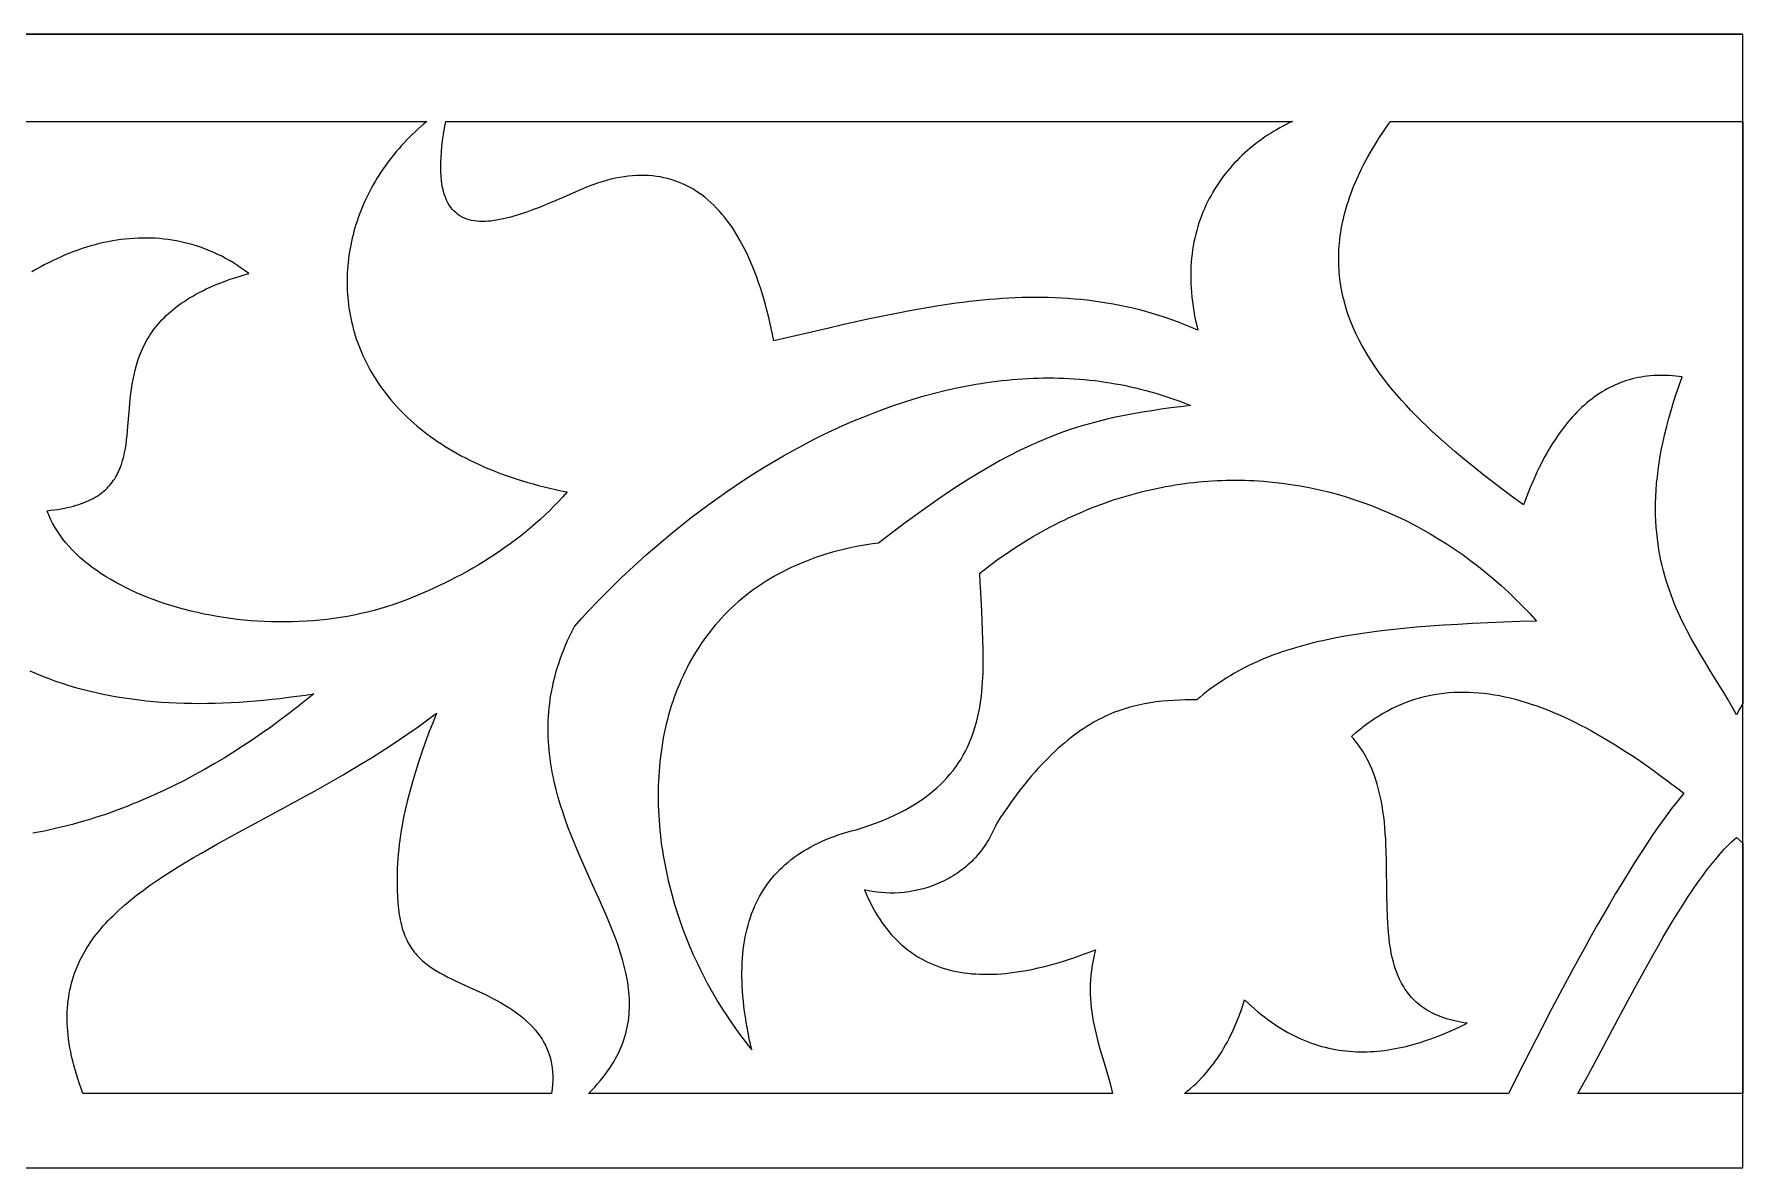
# Model space of a CAD drawing. Extents: x -54 to 62, y 50 to 90.
# Drawn here: x 1.7 to 62, y 49.8 to 89.8 of the extents above; entities that cross this region are included whole.
import ezdxf

# ---------------------------------------------------------------- set-up
doc = ezdxf.new("R2010")
doc.units = 0
doc.header["$MEASUREMENT"] = 0
doc.layers.get('0').update_dxf_attribs({"linetype": 'CONTINUOUS'})
doc.layers.add('LAYER_1', color=18, linetype='CONTINUOUS')

msp = doc.modelspace()

# ---------------------------------------------------------------- linework, layer by layer
msp.add_line((61.976, 49.81), (61.976, 89.81))
at = {"layer": 'LAYER_1'}
for points in [[(61.976, 89.81), (-32.692, 89.81), (-54.476, 89.81)], [(61.976, 89.796), (-54.476, 89.796)], [(-1.12, 86.731), (15.556, 86.731), (15.449, 86.642), (15.344, 86.551), (15.241, 86.459), (15.14, 86.366), (15.041, 86.271), (14.944, 86.175), (14.849, 86.078), (14.756, 85.98), (14.665, 85.881), (14.576, 85.78), (14.489, 85.678), (14.404, 85.576), (14.321, 85.472), (14.24, 85.367), (14.161, 85.261), (14.084, 85.154), (14.009, 85.046), (13.936, 84.938), (13.865, 84.828), (13.796, 84.718), (13.73, 84.606), (13.665, 84.494), (13.603, 84.382), (13.542, 84.268), (13.484, 84.154), (13.428, 84.039), (13.374, 83.923), (13.322, 83.807), (13.272, 83.69), (13.225, 83.572), (13.179, 83.454), (13.136, 83.335), (13.095, 83.216), (13.057, 83.097), (13.02, 82.976), (12.986, 82.856), (12.954, 82.735), (12.924, 82.614), (12.896, 82.492), (12.871, 82.37), (12.848, 82.248), (12.827, 82.126), (12.808, 82.003), (12.792, 81.88), (12.778, 81.757), (12.766, 81.634), (12.757, 81.511), (12.75, 81.387), (12.745, 81.264), (12.743, 81.14), (12.743, 81.017), (12.745, 80.893), (12.75, 80.77), (12.757, 80.647), (12.766, 80.523), (12.778, 80.4), (12.792, 80.277), (12.809, 80.154), (12.828, 80.032), (12.85, 79.909), (12.874, 79.787), (12.9, 79.666), (12.929, 79.544), (12.961, 79.423), (12.994, 79.302), (13.031, 79.182), (13.069, 79.062), (13.111, 78.943), (13.155, 78.824), (13.201, 78.705), (13.25, 78.587), (13.301, 78.47), (13.355, 78.353), (13.412, 78.237), (13.471, 78.122), (13.532, 78.007), (13.597, 77.893), (13.664, 77.78), (13.733, 77.667), (13.805, 77.555), (13.88, 77.444), (13.957, 77.334), (14.037, 77.225), (14.119, 77.117), (14.205, 77.009), (14.292, 76.903), (14.383, 76.797), (14.476, 76.693), (14.572, 76.589), (14.671, 76.487), (14.772, 76.386), (14.876, 76.285), (14.983, 76.186), (15.092, 76.089), (15.205, 75.992), (15.32, 75.897), (15.437, 75.802), (15.558, 75.71), (15.681, 75.618), (15.807, 75.528), (15.936, 75.439), (16.068, 75.352), (16.202, 75.266), (16.34, 75.181), (16.48, 75.098), (16.623, 75.016), (16.768, 74.936), (16.917, 74.858), (17.069, 74.781), (17.223, 74.706), (17.38, 74.632), (17.541, 74.56), (17.704, 74.49), (17.87, 74.421), (18.039, 74.354), (18.211, 74.289), (18.385, 74.226), (18.563, 74.165), (18.744, 74.105), (18.928, 74.048), (19.114, 73.992), (19.304, 73.938), (19.496, 73.886), (19.692, 73.837), (19.891, 73.789), (20.092, 73.743), (20.297, 73.7), (20.505, 73.658), (20.353, 73.488), (20.199, 73.32), (20.041, 73.156), (19.88, 72.996), (19.716, 72.838), (19.549, 72.684), (19.379, 72.533), (19.207, 72.385), (19.032, 72.24), (18.855, 72.099), (18.676, 71.96), (18.494, 71.825), (18.311, 71.693), (18.126, 71.564), (17.939, 71.438), (17.75, 71.316), (17.56, 71.196), (17.369, 71.08), (17.176, 70.966), (16.982, 70.856), (16.788, 70.749), (16.592, 70.645), (16.396, 70.544), (16.199, 70.446), (16.002, 70.351), (15.805, 70.259), (15.607, 70.17), (15.409, 70.084), (15.211, 70.001), (15.014, 69.921), (14.816, 69.844), (14.62, 69.77), (14.393, 69.689), (14.165, 69.614), (13.934, 69.544), (13.702, 69.479), (13.467, 69.418), (13.231, 69.363), (12.993, 69.313), (12.754, 69.267), (12.513, 69.227), (12.272, 69.191), (12.029, 69.16), (11.786, 69.133), (11.542, 69.111), (11.298, 69.094), (11.054, 69.081), (10.809, 69.073), (10.565, 69.069), (10.32, 69.069), (10.077, 69.074), (9.833, 69.083), (9.591, 69.097), (9.349, 69.114), (9.109, 69.136), (8.869, 69.162), (8.631, 69.191), (8.395, 69.225), (8.16, 69.263), (7.927, 69.305), (7.696, 69.35), (7.468, 69.399), (7.242, 69.453), (7.018, 69.509), (6.797, 69.57), (6.578, 69.634), (6.363, 69.701), (6.151, 69.773), (5.942, 69.847), (5.737, 69.925), (5.536, 70.007), (5.338, 70.091), (5.144, 70.179), (4.954, 70.27), (4.769, 70.365), (4.588, 70.462), (4.412, 70.563), (4.241, 70.667), (4.074, 70.773), (3.913, 70.883), (3.757, 70.995), (3.606, 71.111), (3.461, 71.229), (3.322, 71.35), (3.189, 71.473), (3.061, 71.599), (2.941, 71.728), (2.826, 71.86), (2.718, 71.994), (2.617, 72.13), (2.523, 72.269), (2.436, 72.41), (2.356, 72.553), (2.283, 72.699), (2.218, 72.847), (2.189, 72.922), (2.161, 72.997), (2.291, 73.011), (2.417, 73.026), (2.539, 73.044), (2.657, 73.063), (2.771, 73.084), (2.882, 73.107), (2.988, 73.132), (3.091, 73.158), (3.189, 73.186), (3.285, 73.216), (3.377, 73.247), (3.465, 73.28), (3.55, 73.315), (3.632, 73.351), (3.71, 73.389), (3.785, 73.429), (3.857, 73.469), (3.927, 73.512), (3.993, 73.556), (4.056, 73.601), (4.116, 73.647), (4.174, 73.695), (4.229, 73.745), (4.282, 73.795), (4.332, 73.847), (4.379, 73.901), (4.424, 73.955), (4.467, 74.011), (4.507, 74.068), (4.546, 74.126), (4.582, 74.185), (4.616, 74.246), (4.649, 74.307), (4.679, 74.37), (4.707, 74.433), (4.734, 74.498), (4.783, 74.63), (4.826, 74.766), (4.863, 74.905), (4.895, 75.048), (4.922, 75.194), (4.946, 75.343), (4.966, 75.495), (4.984, 75.649), (5.014, 75.965), (5.066, 76.617), (5.097, 76.95), (5.116, 77.118), (5.138, 77.286), (5.163, 77.455), (5.193, 77.623), (5.227, 77.792), (5.267, 77.96), (5.313, 78.128), (5.364, 78.295), (5.423, 78.461), (5.49, 78.625), (5.526, 78.707), (5.564, 78.789), (5.605, 78.87), (5.647, 78.951), (5.692, 79.031), (5.74, 79.111), (5.79, 79.19), (5.842, 79.269), (5.897, 79.347), (5.955, 79.425), (6.015, 79.502), (6.078, 79.579), (6.144, 79.654), (6.214, 79.73), (6.286, 79.804), (6.361, 79.878), (6.439, 79.951), (6.521, 80.023), (6.606, 80.094), (6.694, 80.165), (6.786, 80.235), (6.881, 80.303), (6.98, 80.371), (7.082, 80.438), (7.188, 80.504), (7.298, 80.569), (7.412, 80.633), (7.53, 80.696), (7.652, 80.758), (7.778, 80.819), (7.908, 80.879), (8.043, 80.938), (8.181, 80.995), (8.324, 81.051), (8.472, 81.106), (8.624, 81.16), (8.781, 81.213), (8.942, 81.264), (9.108, 81.314), (9.279, 81.363), (9.145, 81.462), (9.01, 81.558), (8.874, 81.649), (8.737, 81.736), (8.599, 81.818), (8.46, 81.897), (8.32, 81.971), (8.179, 82.041), (8.037, 82.106), (7.894, 82.168), (7.751, 82.226), (7.607, 82.279), (7.462, 82.328), (7.316, 82.374), (7.17, 82.415), (7.023, 82.453), (6.875, 82.486), (6.727, 82.516), (6.578, 82.542), (6.429, 82.564), (6.28, 82.582), (6.13, 82.596), (5.979, 82.607), (5.829, 82.614), (5.678, 82.617), (5.527, 82.617), (5.375, 82.613), (5.223, 82.605), (5.072, 82.594), (4.92, 82.579), (4.768, 82.561), (4.616, 82.539), (4.464, 82.514), (4.312, 82.485), (4.16, 82.454), (4.008, 82.418), (3.856, 82.38), (3.705, 82.338), (3.553, 82.292), (3.402, 82.244), (3.251, 82.192), (3.101, 82.137), (2.951, 82.079), (2.801, 82.018), (2.652, 81.954), (2.503, 81.887), (2.355, 81.817), (2.207, 81.743), (2.06, 81.667), (1.913, 81.588), (1.767, 81.506), (1.622, 81.421)], [(1.551, 67.348), (1.774, 67.251), (2, 67.158), (2.228, 67.07), (2.459, 66.987), (2.692, 66.908), (2.927, 66.833), (3.164, 66.763), (3.404, 66.697), (3.646, 66.635), (3.891, 66.578), (4.137, 66.524), (4.386, 66.475), (4.637, 66.43), (4.891, 66.39), (5.146, 66.353), (5.404, 66.32), (5.663, 66.291), (5.925, 66.267), (6.189, 66.246), (6.455, 66.229), (6.723, 66.215), (6.993, 66.206), (7.265, 66.2), (7.539, 66.198), (7.815, 66.2), (8.092, 66.205), (8.372, 66.214), (8.654, 66.227), (8.937, 66.243), (9.223, 66.262), (9.51, 66.285), (9.799, 66.312), (10.09, 66.341), (10.382, 66.374), (10.677, 66.411), (10.973, 66.45), (11.271, 66.493), (11.57, 66.539), (11.277, 66.299), (10.978, 66.061), (10.674, 65.825), (10.364, 65.592), (10.049, 65.363), (9.73, 65.136), (9.405, 64.914), (9.075, 64.695), (8.741, 64.48), (8.402, 64.27), (8.059, 64.065), (7.712, 63.865), (7.36, 63.671), (7.004, 63.482), (6.644, 63.3), (6.281, 63.124), (5.914, 62.954), (5.543, 62.791), (5.356, 62.713), (5.168, 62.636), (4.98, 62.561), (4.791, 62.489), (4.601, 62.418), (4.41, 62.349), (4.218, 62.282), (4.026, 62.217), (3.833, 62.155), (3.639, 62.094), (3.444, 62.036), (3.249, 61.98), (3.053, 61.926), (2.857, 61.875), (2.659, 61.825), (2.461, 61.779), (2.263, 61.734), (2.064, 61.692), (1.864, 61.653), (1.664, 61.616)], [(-54.476, 49.81), (-32.692, 49.81), (61.976, 49.81)], [(-54.476, 49.81), (61.976, 49.81)]]:
    msp.add_lwpolyline(points, dxfattribs=at)
for points in [[(46.088, 86.731), (45.975, 86.677), (45.863, 86.621), (45.751, 86.563), (45.641, 86.503), (45.531, 86.44), (45.423, 86.376), (45.316, 86.31), (45.21, 86.241), (45.105, 86.171), (45.002, 86.098), (44.899, 86.024), (44.799, 85.948), (44.699, 85.869), (44.602, 85.789), (44.505, 85.706), (44.411, 85.622), (44.318, 85.536), (44.226, 85.447), (44.137, 85.357), (44.049, 85.265), (43.963, 85.17), (43.879, 85.074), (43.797, 84.976), (43.717, 84.876), (43.639, 84.774), (43.563, 84.67), (43.489, 84.564), (43.418, 84.457), (43.349, 84.347), (43.282, 84.236), (43.217, 84.122), (43.155, 84.007), (43.096, 83.89), (43.038, 83.771), (42.984, 83.65), (42.932, 83.527), (42.883, 83.403), (42.836, 83.276), (42.793, 83.148), (42.752, 83.018), (42.714, 82.886), (42.679, 82.752), (42.646, 82.617), (42.617, 82.48), (42.592, 82.34), (42.569, 82.199), (42.549, 82.057), (42.533, 81.912), (42.52, 81.766), (42.51, 81.618), (42.504, 81.468), (42.501, 81.316), (42.502, 81.163), (42.506, 81.008), (42.514, 80.851), (42.525, 80.692), (42.54, 80.532), (42.559, 80.37), (42.582, 80.206), (42.609, 80.041), (42.639, 79.874), (42.674, 79.705), (42.712, 79.534), (42.755, 79.362), (42.525, 79.462), (42.295, 79.556), (42.065, 79.645), (41.836, 79.729), (41.606, 79.809), (41.377, 79.884), (41.147, 79.954), (40.918, 80.02), (40.689, 80.081), (40.459, 80.138), (40.23, 80.19), (40, 80.239), (39.771, 80.283), (39.542, 80.323), (39.312, 80.359), (39.083, 80.391), (38.853, 80.42), (38.623, 80.444), (38.393, 80.465), (38.164, 80.483), (37.934, 80.497), (37.703, 80.508), (37.473, 80.515), (37.243, 80.519), (37.012, 80.52), (36.782, 80.518), (36.551, 80.513), (36.32, 80.505), (36.089, 80.494), (35.857, 80.48), (35.626, 80.464), (35.394, 80.445), (35.162, 80.424), (34.929, 80.4), (34.697, 80.374), (34.464, 80.346), (34.231, 80.316), (33.997, 80.283), (33.529, 80.213), (33.06, 80.135), (32.59, 80.05), (32.118, 79.959), (31.645, 79.864), (31.17, 79.763), (30.693, 79.659), (30.214, 79.551), (29.734, 79.441), (27.792, 78.986), (27.749, 79.211), (27.703, 79.432), (27.655, 79.649), (27.605, 79.862), (27.553, 80.071), (27.498, 80.275), (27.442, 80.475), (27.383, 80.671), (27.323, 80.863), (27.26, 81.05), (27.195, 81.234), (27.128, 81.412), (27.059, 81.587), (26.988, 81.757), (26.915, 81.923), (26.84, 82.084), (26.763, 82.241), (26.683, 82.394), (26.602, 82.542), (26.519, 82.685), (26.433, 82.825), (26.346, 82.959), (26.256, 83.089), (26.165, 83.215), (26.071, 83.336), (25.976, 83.452), (25.878, 83.564), (25.779, 83.672), (25.677, 83.774), (25.574, 83.872), (25.468, 83.965), (25.361, 84.054), (25.252, 84.138), (25.14, 84.217), (25.027, 84.291), (24.912, 84.361), (24.795, 84.426), (24.675, 84.486), (24.554, 84.541), (24.431, 84.592), (24.307, 84.637), (24.18, 84.678), (24.051, 84.713), (23.92, 84.744), (23.788, 84.77), (23.654, 84.791), (23.517, 84.807), (23.379, 84.818), (23.239, 84.824), (23.097, 84.824), (22.954, 84.82), (22.808, 84.811), (22.661, 84.797), (22.511, 84.777), (22.36, 84.753), (22.207, 84.723), (22.052, 84.688), (21.896, 84.648), (21.737, 84.602), (21.577, 84.552), (21.415, 84.496), (21.251, 84.435), (21.086, 84.369), (20.919, 84.297), (20.467, 84.097), (20, 83.894), (19.764, 83.795), (19.526, 83.699), (19.289, 83.607), (19.052, 83.522), (18.818, 83.444), (18.587, 83.374), (18.473, 83.343), (18.36, 83.314), (18.248, 83.289), (18.137, 83.266), (18.028, 83.246), (17.921, 83.23), (17.815, 83.217), (17.711, 83.208), (17.609, 83.203), (17.51, 83.202), (17.412, 83.205), (17.317, 83.212), (17.224, 83.224), (17.134, 83.24), (17.046, 83.261), (16.962, 83.288), (16.88, 83.319), (16.801, 83.356), (16.726, 83.398), (16.653, 83.446), (16.585, 83.5), (16.519, 83.559), (16.458, 83.625), (16.4, 83.698), (16.346, 83.776), (16.296, 83.862), (16.25, 83.954), (16.209, 84.053), (16.172, 84.16), (16.139, 84.273), (16.111, 84.395), (16.088, 84.524), (16.07, 84.661), (16.057, 84.805), (16.048, 84.958), (16.045, 85.12), (16.048, 85.29), (16.056, 85.468), (16.069, 85.656), (16.089, 85.852), (16.114, 86.058), (16.145, 86.273), (16.182, 86.497), (16.225, 86.731)], [(61.976, 66.193), (61.861, 65.993), (61.751, 65.793), (61.607, 66.056), (61.457, 66.318), (61.301, 66.58), (61.14, 66.843), (60.812, 67.375), (60.647, 67.646), (60.481, 67.921), (60.318, 68.201), (60.158, 68.486), (60.002, 68.778), (59.926, 68.926), (59.851, 69.076), (59.778, 69.229), (59.707, 69.383), (59.638, 69.539), (59.571, 69.698), (59.506, 69.859), (59.444, 70.023), (59.384, 70.189), (59.327, 70.357), (59.273, 70.529), (59.222, 70.703), (59.174, 70.88), (59.129, 71.06), (59.088, 71.244), (59.05, 71.43), (59.016, 71.62), (58.987, 71.813), (58.961, 72.01), (58.939, 72.21), (58.922, 72.414), (58.909, 72.622), (58.901, 72.833), (58.898, 73.049), (58.9, 73.268), (58.907, 73.492), (58.919, 73.72), (58.937, 73.953), (58.961, 74.189), (58.99, 74.431), (59.025, 74.677), (59.066, 74.927), (59.113, 75.183), (59.166, 75.443), (59.226, 75.709), (59.293, 75.979), (59.367, 76.255), (59.447, 76.536), (59.535, 76.823), (59.629, 77.115), (59.732, 77.412), (59.841, 77.716), (59.724, 77.732), (59.608, 77.745), (59.493, 77.756), (59.379, 77.764), (59.266, 77.769), (59.153, 77.772), (59.042, 77.771), (58.931, 77.768), (58.822, 77.762), (58.713, 77.754), (58.605, 77.743), (58.499, 77.729), (58.393, 77.712), (58.288, 77.692), (58.184, 77.67), (58.081, 77.645), (57.979, 77.617), (57.878, 77.586), (57.777, 77.553), (57.678, 77.517), (57.58, 77.478), (57.482, 77.436), (57.386, 77.392), (57.29, 77.345), (57.196, 77.295), (57.102, 77.242), (57.009, 77.187), (56.917, 77.128), (56.826, 77.068), (56.737, 77.004), (56.648, 76.937), (56.559, 76.868), (56.472, 76.796), (56.386, 76.722), (56.301, 76.644), (56.217, 76.564), (56.133, 76.481), (56.051, 76.395), (55.969, 76.307), (55.889, 76.215), (55.809, 76.121), (55.73, 76.025), (55.653, 75.925), (55.576, 75.823), (55.5, 75.718), (55.425, 75.61), (55.351, 75.499), (55.278, 75.386), (55.206, 75.27), (55.135, 75.151), (55.064, 75.03), (54.995, 74.905), (54.927, 74.778), (54.859, 74.648), (54.793, 74.516), (54.727, 74.38), (54.663, 74.242), (54.599, 74.101), (54.474, 73.811), (54.354, 73.51), (54.237, 73.198), (53.78, 73.536), (53.33, 73.875), (52.886, 74.217), (52.668, 74.389), (52.452, 74.562), (52.238, 74.735), (52.028, 74.91), (51.82, 75.085), (51.615, 75.261), (51.413, 75.438), (51.215, 75.616), (51.02, 75.795), (50.829, 75.976), (50.642, 76.157), (50.459, 76.339), (50.281, 76.523), (50.107, 76.708), (49.937, 76.895), (49.772, 77.082), (49.613, 77.271), (49.458, 77.462), (49.309, 77.654), (49.166, 77.847), (49.028, 78.042), (48.896, 78.239), (48.77, 78.437), (48.65, 78.637), (48.537, 78.838), (48.43, 79.042), (48.33, 79.247), (48.237, 79.454), (48.151, 79.663), (48.072, 79.874), (48.001, 80.086), (47.938, 80.301), (47.909, 80.409), (47.882, 80.518), (47.857, 80.627), (47.834, 80.737), (47.813, 80.847), (47.795, 80.958), (47.778, 81.07), (47.764, 81.181), (47.751, 81.294), (47.741, 81.407), (47.733, 81.521), (47.727, 81.635), (47.723, 81.749), (47.722, 81.865), (47.723, 81.981), (47.726, 82.097), (47.731, 82.214), (47.739, 82.332), (47.749, 82.45), (47.761, 82.569), (47.776, 82.689), (47.794, 82.809), (47.813, 82.93), (47.836, 83.051), (47.86, 83.173), (47.887, 83.296), (47.917, 83.42), (47.949, 83.544), (47.984, 83.668), (48.022, 83.794), (48.062, 83.92), (48.104, 84.046), (48.15, 84.174), (48.198, 84.302), (48.248, 84.431), (48.302, 84.56), (48.358, 84.69), (48.417, 84.821), (48.479, 84.953), (48.543, 85.085), (48.611, 85.218), (48.681, 85.352), (48.754, 85.487), (48.83, 85.622), (48.909, 85.758), (48.991, 85.895), (49.076, 86.032), (49.164, 86.17), (49.255, 86.309), (49.349, 86.449), (49.446, 86.59), (49.546, 86.731), (61.976, 86.731)], [(21.264, 52.438), (21.374, 52.55), (21.479, 52.661), (21.579, 52.772), (21.674, 52.884), (21.764, 52.995), (21.85, 53.106), (21.931, 53.217), (22.008, 53.328), (22.08, 53.439), (22.147, 53.551), (22.211, 53.662), (22.27, 53.773), (22.325, 53.884), (22.376, 53.995), (22.423, 54.107), (22.466, 54.218), (22.506, 54.329), (22.541, 54.441), (22.573, 54.552), (22.601, 54.664), (22.626, 54.776), (22.647, 54.888), (22.664, 54.999), (22.679, 55.111), (22.69, 55.224), (22.698, 55.336), (22.703, 55.448), (22.705, 55.561), (22.704, 55.674), (22.7, 55.786), (22.694, 55.9), (22.684, 56.013), (22.672, 56.126), (22.658, 56.24), (22.641, 56.354), (22.622, 56.468), (22.6, 56.582), (22.576, 56.696), (22.522, 56.926), (22.459, 57.156), (22.389, 57.388), (22.313, 57.621), (22.23, 57.855), (22.141, 58.09), (22.047, 58.327), (21.949, 58.565), (21.847, 58.804), (21.634, 59.287), (21.413, 59.777), (21.189, 60.274), (20.967, 60.778), (20.858, 61.033), (20.751, 61.291), (20.648, 61.55), (20.547, 61.811), (20.451, 62.075), (20.36, 62.341), (20.273, 62.61), (20.193, 62.881), (20.119, 63.155), (20.052, 63.431), (20.022, 63.57), (19.993, 63.709), (19.967, 63.85), (19.943, 63.991), (19.921, 64.133), (19.901, 64.275), (19.884, 64.418), (19.869, 64.562), (19.857, 64.707), (19.847, 64.852), (19.84, 64.998), (19.836, 65.145), (19.835, 65.293), (19.836, 65.441), (19.841, 65.59), (19.848, 65.74), (19.859, 65.891), (19.873, 66.042), (19.891, 66.194), (19.911, 66.348), (19.936, 66.502), (19.963, 66.656), (19.995, 66.812), (20.03, 66.968), (20.068, 67.126), (20.111, 67.284), (20.157, 67.443), (20.208, 67.603), (20.262, 67.763), (20.321, 67.925), (20.384, 68.088), (20.451, 68.251), (20.523, 68.415), (20.599, 68.581), (20.679, 68.747), (20.765, 68.914), (21.029, 69.206), (21.297, 69.495), (21.57, 69.781), (21.848, 70.064), (22.129, 70.345), (22.415, 70.622), (22.704, 70.897), (22.998, 71.168), (23.295, 71.435), (23.596, 71.699), (23.9, 71.959), (24.208, 72.215), (24.52, 72.467), (24.834, 72.715), (25.152, 72.958), (25.473, 73.197), (25.797, 73.432), (26.124, 73.661), (26.453, 73.886), (26.785, 74.106), (27.12, 74.32), (27.457, 74.53), (27.797, 74.734), (28.139, 74.932), (28.483, 75.125), (28.829, 75.311), (29.177, 75.492), (29.526, 75.667), (29.878, 75.835), (30.231, 75.997), (30.586, 76.153), (30.942, 76.301), (31.3, 76.443), (31.659, 76.578), (32.019, 76.706), (32.38, 76.827), (32.742, 76.94), (33.104, 77.046), (33.468, 77.144), (33.832, 77.234), (34.197, 77.317), (34.379, 77.355), (34.562, 77.391), (34.744, 77.425), (34.927, 77.457), (35.11, 77.487), (35.293, 77.515), (35.476, 77.541), (35.658, 77.564), (35.841, 77.586), (36.024, 77.605), (36.207, 77.622), (36.39, 77.637), (36.573, 77.65), (36.755, 77.66), (36.938, 77.668), (37.121, 77.674), (37.303, 77.678), (37.486, 77.679), (37.668, 77.678), (37.85, 77.674), (38.032, 77.669), (38.214, 77.661), (38.395, 77.65), (38.577, 77.637), (38.758, 77.622), (38.939, 77.604), (39.12, 77.584), (39.3, 77.561), (39.481, 77.535), (39.661, 77.508), (39.841, 77.477), (40.02, 77.444), (40.199, 77.409), (40.378, 77.371), (40.557, 77.33), (40.735, 77.287), (40.913, 77.241), (41.09, 77.193), (41.268, 77.141), (41.444, 77.087), (41.621, 77.031), (41.797, 76.972), (41.972, 76.909), (42.147, 76.845), (42.322, 76.777), (42.496, 76.707), (42.141, 76.664), (41.795, 76.62), (41.456, 76.574), (41.124, 76.525), (40.798, 76.474), (40.477, 76.418), (40.161, 76.358), (39.849, 76.294), (39.54, 76.224), (39.233, 76.148), (38.927, 76.065), (38.622, 75.976), (38.318, 75.879), (38.012, 75.773), (37.705, 75.659), (37.395, 75.536), (37.082, 75.403), (36.765, 75.26), (36.444, 75.106), (36.117, 74.94), (35.784, 74.762), (35.444, 74.572), (35.096, 74.368), (34.74, 74.151), (34.374, 73.92), (33.998, 73.674), (33.611, 73.412), (33.213, 73.135), (32.802, 72.841), (32.379, 72.531), (31.941, 72.202), (31.488, 71.856), (31.274, 71.826), (31.062, 71.793), (30.854, 71.757), (30.649, 71.717), (30.447, 71.674), (30.248, 71.628), (30.053, 71.579), (29.86, 71.527), (29.671, 71.471), (29.485, 71.413), (29.302, 71.351), (29.123, 71.287), (28.946, 71.22), (28.773, 71.15), (28.602, 71.076), (28.435, 71.001), (28.271, 70.922), (28.11, 70.841), (27.952, 70.757), (27.797, 70.67), (27.645, 70.581), (27.496, 70.489), (27.351, 70.394), (27.208, 70.297), (27.068, 70.198), (26.931, 70.096), (26.798, 69.992), (26.667, 69.886), (26.539, 69.777), (26.414, 69.666), (26.293, 69.552), (26.174, 69.437), (26.058, 69.319), (25.945, 69.199), (25.835, 69.077), (25.728, 68.954), (25.623, 68.828), (25.522, 68.7), (25.423, 68.57), (25.328, 68.438), (25.235, 68.305), (25.145, 68.169), (25.058, 68.032), (24.974, 67.893), (24.892, 67.753), (24.814, 67.611), (24.738, 67.467), (24.665, 67.321), (24.595, 67.175), (24.527, 67.026), (24.463, 66.876), (24.401, 66.725), (24.341, 66.572), (24.285, 66.418), (24.231, 66.263), (24.18, 66.106), (24.132, 65.948), (24.086, 65.789), (24.043, 65.629), (24.003, 65.468), (23.966, 65.305), (23.931, 65.142), (23.898, 64.977), (23.869, 64.812), (23.842, 64.645), (23.817, 64.478), (23.796, 64.31), (23.777, 64.141), (23.76, 63.972), (23.746, 63.801), (23.735, 63.63), (23.726, 63.458), (23.719, 63.286), (23.716, 63.113), (23.714, 62.939), (23.716, 62.765), (23.719, 62.591), (23.726, 62.416), (23.735, 62.241), (23.746, 62.065), (23.76, 61.889), (23.776, 61.713), (23.795, 61.536), (23.816, 61.36), (23.839, 61.183), (23.865, 61.006), (23.894, 60.829), (23.924, 60.652), (23.958, 60.475), (23.993, 60.298), (24.031, 60.121), (24.072, 59.944), (24.114, 59.767), (24.159, 59.591), (24.207, 59.414), (24.256, 59.238), (24.308, 59.062), (24.363, 58.887), (24.419, 58.712), (24.478, 58.537), (24.54, 58.363), (24.603, 58.19), (24.669, 58.016), (24.737, 57.844), (24.807, 57.672), (24.88, 57.501), (24.954, 57.33), (25.031, 57.16), (25.11, 56.991), (25.192, 56.823), (25.275, 56.655), (25.361, 56.488), (25.449, 56.323), (25.539, 56.158), (25.631, 55.994), (25.725, 55.832), (25.821, 55.67), (25.92, 55.509), (26.021, 55.35), (26.123, 55.192), (26.228, 55.035), (26.335, 54.879), (26.444, 54.724), (26.555, 54.571), (26.668, 54.42), (26.783, 54.269), (26.9, 54.12), (27.019, 53.973), (26.973, 54.174), (26.93, 54.372), (26.89, 54.568), (26.854, 54.762), (26.821, 54.953), (26.791, 55.141), (26.765, 55.327), (26.742, 55.51), (26.722, 55.691), (26.705, 55.869), (26.692, 56.044), (26.682, 56.218), (26.675, 56.388), (26.671, 56.556), (26.671, 56.722), (26.674, 56.885), (26.681, 57.045), (26.69, 57.203), (26.703, 57.359), (26.72, 57.512), (26.739, 57.662), (26.762, 57.81), (26.788, 57.955), (26.817, 58.098), (26.85, 58.238), (26.886, 58.376), (26.925, 58.511), (26.968, 58.644), (27.014, 58.774), (27.063, 58.902), (27.116, 59.027), (27.171, 59.149), (27.23, 59.269), (27.293, 59.387), (27.358, 59.502), (27.427, 59.614), (27.5, 59.724), (27.575, 59.832), (27.654, 59.937), (27.736, 60.039), (27.821, 60.139), (27.91, 60.236), (28.002, 60.331), (28.097, 60.423), (28.196, 60.513), (28.298, 60.6), (28.403, 60.685), (28.512, 60.767), (28.623, 60.847), (28.738, 60.924), (28.857, 60.998), (28.978, 61.07), (29.103, 61.14), (29.232, 61.207), (29.363, 61.271), (29.498, 61.333), (29.636, 61.392), (29.778, 61.449), (29.923, 61.504), (30.071, 61.555), (30.222, 61.605), (30.377, 61.651), (30.535, 61.696), (30.696, 61.737), (30.945, 61.815), (31.185, 61.895), (31.415, 61.979), (31.637, 62.066), (31.851, 62.156), (32.056, 62.249), (32.252, 62.345), (32.441, 62.444), (32.621, 62.546), (32.794, 62.65), (32.959, 62.758), (33.116, 62.867), (33.266, 62.98), (33.409, 63.095), (33.545, 63.212), (33.674, 63.332), (33.796, 63.455), (33.912, 63.579), (34.022, 63.706), (34.125, 63.835), (34.223, 63.967), (34.314, 64.1), (34.4, 64.235), (34.48, 64.372), (34.555, 64.512), (34.625, 64.653), (34.69, 64.795), (34.75, 64.94), (34.805, 65.086), (34.856, 65.234), (34.902, 65.383), (34.944, 65.534), (34.982, 65.686), (35.016, 65.84), (35.047, 65.995), (35.074, 66.151), (35.098, 66.309), (35.118, 66.467), (35.136, 66.627), (35.15, 66.787), (35.162, 66.949), (35.171, 67.112), (35.178, 67.275), (35.183, 67.439), (35.186, 67.769), (35.183, 68.102), (35.174, 68.437), (35.161, 68.773), (35.128, 69.449), (35.093, 70.124), (35.079, 70.461), (35.068, 70.796), (35.22, 70.915), (35.372, 71.031), (35.525, 71.145), (35.678, 71.257), (35.832, 71.367), (35.987, 71.474), (36.142, 71.579), (36.297, 71.682), (36.453, 71.782), (36.609, 71.881), (36.766, 71.977), (36.924, 72.071), (37.081, 72.163), (37.239, 72.252), (37.398, 72.339), (37.557, 72.424), (37.716, 72.507), (37.876, 72.588), (38.036, 72.666), (38.196, 72.743), (38.357, 72.817), (38.518, 72.889), (38.679, 72.959), (38.841, 73.026), (39.003, 73.092), (39.165, 73.155), (39.327, 73.216), (39.49, 73.275), (39.653, 73.332), (39.816, 73.387), (39.979, 73.439), (40.142, 73.49), (40.306, 73.538), (40.47, 73.584), (40.634, 73.628), (40.798, 73.67), (40.962, 73.71), (41.126, 73.748), (41.29, 73.784), (41.455, 73.817), (41.619, 73.849), (41.784, 73.878), (41.948, 73.906), (42.113, 73.931), (42.277, 73.954), (42.442, 73.975), (42.607, 73.994), (42.771, 74.011), (42.936, 74.026), (43.1, 74.039), (43.264, 74.05), (43.429, 74.059), (43.593, 74.065), (43.757, 74.07), (43.921, 74.073), (44.085, 74.073), (44.249, 74.072), (44.412, 74.069), (44.576, 74.063), (44.739, 74.056), (44.902, 74.047), (45.065, 74.035), (45.39, 74.007), (45.714, 73.97), (46.037, 73.925), (46.358, 73.873), (46.679, 73.813), (46.998, 73.745), (47.315, 73.669), (47.631, 73.586), (47.945, 73.495), (48.258, 73.396), (48.568, 73.29), (48.877, 73.176), (49.183, 73.054), (49.487, 72.925), (49.789, 72.789), (50.088, 72.645), (50.385, 72.494), (50.679, 72.335), (50.97, 72.169), (51.259, 71.996), (51.544, 71.816), (51.827, 71.628), (52.106, 71.433), (52.382, 71.231), (52.654, 71.022), (52.924, 70.806), (53.189, 70.583), (53.451, 70.353), (53.709, 70.116), (53.963, 69.872), (54.213, 69.621), (54.459, 69.364), (54.701, 69.099), (54.109, 69.082), (53.535, 69.062), (52.98, 69.039), (52.442, 69.014), (51.922, 68.986), (51.419, 68.955), (50.932, 68.92), (50.461, 68.882), (50.006, 68.84), (49.565, 68.794), (49.139, 68.744), (48.727, 68.689), (48.329, 68.63), (47.944, 68.565), (47.571, 68.496), (47.211, 68.421), (47.035, 68.381), (46.862, 68.341), (46.692, 68.298), (46.525, 68.255), (46.36, 68.209), (46.198, 68.163), (46.039, 68.114), (45.882, 68.064), (45.727, 68.013), (45.575, 67.96), (45.425, 67.905), (45.278, 67.848), (45.133, 67.79), (44.989, 67.73), (44.848, 67.669), (44.709, 67.605), (44.572, 67.54), (44.437, 67.473), (44.304, 67.404), (44.173, 67.333), (44.043, 67.261), (43.915, 67.186), (43.789, 67.109), (43.664, 67.03), (43.541, 66.95), (43.419, 66.867), (43.298, 66.782), (43.179, 66.695), (43.061, 66.606), (42.945, 66.515), (42.829, 66.421), (42.715, 66.326), (42.309, 66.319), (42.105, 66.312), (41.901, 66.302), (41.697, 66.288), (41.492, 66.27), (41.286, 66.247), (41.079, 66.218), (40.872, 66.182), (40.663, 66.14), (40.454, 66.089), (40.349, 66.06), (40.243, 66.029), (40.138, 65.996), (40.031, 65.961), (39.925, 65.923), (39.818, 65.882), (39.711, 65.839), (39.604, 65.793), (39.496, 65.744), (39.388, 65.692), (39.279, 65.637), (39.17, 65.58), (39.061, 65.518), (38.951, 65.454), (38.84, 65.386), (38.73, 65.315), (38.619, 65.241), (38.507, 65.162), (38.395, 65.08), (38.282, 64.994), (38.169, 64.905), (38.055, 64.811), (37.941, 64.713), (37.826, 64.612), (37.711, 64.505), (37.595, 64.395), (37.479, 64.28), (37.362, 64.161), (37.244, 64.037), (37.126, 63.909), (37.007, 63.776), (36.888, 63.638), (36.768, 63.495), (36.647, 63.347), (36.526, 63.194), (36.404, 63.036), (36.281, 62.872), (36.158, 62.703), (36.034, 62.529), (35.909, 62.349), (35.784, 62.164), (35.657, 61.973), (35.616, 61.871), (35.573, 61.772), (35.527, 61.675), (35.48, 61.58), (35.431, 61.488), (35.38, 61.398), (35.327, 61.311), (35.272, 61.225), (35.215, 61.142), (35.157, 61.062), (35.098, 60.983), (35.036, 60.907), (34.973, 60.833), (34.909, 60.761), (34.843, 60.692), (34.776, 60.624), (34.708, 60.559), (34.638, 60.496), (34.567, 60.435), (34.495, 60.376), (34.422, 60.319), (34.348, 60.264), (34.273, 60.212), (34.197, 60.161), (34.12, 60.112), (34.042, 60.066), (33.964, 60.021), (33.885, 59.978), (33.805, 59.938), (33.724, 59.899), (33.561, 59.827), (33.397, 59.763), (33.231, 59.706), (33.063, 59.657), (32.896, 59.615), (32.728, 59.58), (32.56, 59.551), (32.393, 59.53), (32.228, 59.515), (32.063, 59.507), (31.901, 59.505), (31.741, 59.509), (31.583, 59.52), (31.429, 59.536), (31.279, 59.558), (31.132, 59.586), (30.99, 59.62), (31.05, 59.478), (31.113, 59.34), (31.177, 59.205), (31.244, 59.074), (31.313, 58.946), (31.384, 58.822), (31.457, 58.701), (31.532, 58.583), (31.609, 58.469), (31.689, 58.358), (31.77, 58.251), (31.854, 58.148), (31.94, 58.047), (32.028, 57.95), (32.118, 57.857), (32.21, 57.767), (32.304, 57.681), (32.401, 57.598), (32.499, 57.518), (32.6, 57.442), (32.703, 57.369), (32.808, 57.3), (32.915, 57.234), (33.024, 57.172), (33.136, 57.113), (33.249, 57.057), (33.365, 57.005), (33.483, 56.957), (33.603, 56.911), (33.725, 56.87), (33.849, 56.831), (33.975, 56.797), (34.104, 56.765), (34.234, 56.737), (34.367, 56.713), (34.502, 56.692), (34.639, 56.674), (34.778, 56.66), (34.919, 56.65), (35.062, 56.642), (35.208, 56.639), (35.356, 56.638), (35.505, 56.641), (35.657, 56.648), (35.811, 56.658), (35.967, 56.671), (36.126, 56.688), (36.286, 56.708), (36.449, 56.732), (36.613, 56.759), (36.78, 56.79), (36.949, 56.824), (37.12, 56.862), (37.294, 56.903), (37.469, 56.947), (37.647, 56.995), (37.826, 57.047), (38.008, 57.101), (38.192, 57.16), (38.378, 57.221), (38.566, 57.286), (38.757, 57.355), (38.949, 57.427), (39.144, 57.502), (39.097, 57.319), (39.058, 57.137), (39.026, 56.959), (39, 56.783), (38.981, 56.61), (38.968, 56.439), (38.96, 56.27), (38.957, 56.103), (38.96, 55.939), (38.967, 55.776), (38.979, 55.615), (38.995, 55.455), (39.015, 55.297), (39.039, 55.141), (39.066, 54.986), (39.096, 54.832), (39.128, 54.679), (39.164, 54.527), (39.24, 54.226), (39.323, 53.927), (39.409, 53.63), (39.585, 53.036), (39.669, 52.738), (39.748, 52.438)], [(42.28, 52.438), (42.388, 52.523), (42.493, 52.61), (42.595, 52.699), (42.694, 52.791), (42.79, 52.885), (42.883, 52.98), (42.973, 53.078), (43.06, 53.177), (43.145, 53.278), (43.226, 53.38), (43.305, 53.484), (43.381, 53.588), (43.454, 53.694), (43.525, 53.801), (43.593, 53.908), (43.658, 54.017), (43.721, 54.125), (43.782, 54.235), (43.84, 54.344), (43.896, 54.454), (43.95, 54.564), (44.001, 54.673), (44.097, 54.892), (44.184, 55.109), (44.264, 55.323), (44.336, 55.533), (44.4, 55.738), (44.516, 55.627), (44.632, 55.521), (44.749, 55.418), (44.865, 55.319), (44.982, 55.224), (45.099, 55.132), (45.217, 55.044), (45.335, 54.959), (45.452, 54.878), (45.571, 54.8), (45.689, 54.726), (45.808, 54.656), (45.926, 54.588), (46.046, 54.524), (46.165, 54.464), (46.284, 54.407), (46.404, 54.353), (46.524, 54.302), (46.644, 54.254), (46.765, 54.21), (46.885, 54.169), (47.006, 54.131), (47.127, 54.096), (47.249, 54.064), (47.37, 54.035), (47.492, 54.009), (47.614, 53.986), (47.736, 53.966), (47.858, 53.948), (47.981, 53.934), (48.103, 53.923), (48.226, 53.914), (48.349, 53.908), (48.472, 53.905), (48.596, 53.904), (48.72, 53.906), (48.843, 53.911), (48.967, 53.918), (49.092, 53.928), (49.216, 53.941), (49.34, 53.955), (49.465, 53.973), (49.59, 53.993), (49.715, 54.015), (49.84, 54.039), (49.966, 54.066), (50.091, 54.096), (50.217, 54.127), (50.343, 54.161), (50.469, 54.197), (50.595, 54.235), (50.721, 54.275), (50.975, 54.362), (51.228, 54.457), (51.483, 54.56), (51.738, 54.671), (51.993, 54.789), (52.249, 54.914), (52.135, 54.931), (52.025, 54.95), (51.918, 54.97), (51.813, 54.993), (51.712, 55.017), (51.613, 55.044), (51.518, 55.072), (51.425, 55.103), (51.335, 55.135), (51.247, 55.169), (51.163, 55.205), (51.081, 55.242), (51.002, 55.282), (50.925, 55.323), (50.851, 55.365), (50.779, 55.41), (50.71, 55.456), (50.643, 55.504), (50.579, 55.553), (50.517, 55.604), (50.457, 55.656), (50.399, 55.71), (50.344, 55.766), (50.29, 55.823), (50.239, 55.881), (50.19, 55.941), (50.143, 56.002), (50.098, 56.065), (50.055, 56.129), (50.013, 56.194), (49.974, 56.261), (49.936, 56.329), (49.901, 56.398), (49.866, 56.468), (49.803, 56.613), (49.746, 56.762), (49.695, 56.915), (49.65, 57.073), (49.61, 57.234), (49.575, 57.4), (49.544, 57.569), (49.518, 57.741), (49.496, 57.917), (49.477, 58.096), (49.462, 58.278), (49.45, 58.462), (49.44, 58.649), (49.426, 59.029), (49.419, 59.416), (49.415, 59.81), (49.412, 60.207), (49.407, 60.607), (49.397, 61.008), (49.389, 61.208), (49.379, 61.408), (49.366, 61.608), (49.351, 61.807), (49.332, 62.005), (49.309, 62.201), (49.283, 62.397), (49.252, 62.591), (49.217, 62.783), (49.176, 62.973), (49.13, 63.161), (49.079, 63.347), (49.021, 63.53), (48.958, 63.71), (48.887, 63.888), (48.809, 64.062), (48.768, 64.148), (48.724, 64.234), (48.679, 64.318), (48.631, 64.401), (48.582, 64.484), (48.53, 64.565), (48.477, 64.646), (48.421, 64.725), (48.363, 64.803), (48.303, 64.881), (48.24, 64.957), (48.175, 65.032), (48.327, 65.166), (48.481, 65.293), (48.635, 65.414), (48.791, 65.529), (48.948, 65.637), (49.106, 65.74), (49.265, 65.836), (49.425, 65.927), (49.586, 66.011), (49.749, 66.09), (49.912, 66.162), (50.077, 66.229), (50.242, 66.29), (50.409, 66.346), (50.577, 66.396), (50.746, 66.44), (50.916, 66.479), (51.087, 66.512), (51.259, 66.54), (51.431, 66.562), (51.605, 66.579), (51.78, 66.591), (51.956, 66.598), (52.133, 66.599), (52.311, 66.596), (52.49, 66.587), (52.67, 66.573), (52.85, 66.555), (53.032, 66.531), (53.214, 66.503), (53.398, 66.47), (53.582, 66.432), (53.767, 66.389), (53.953, 66.342), (54.14, 66.29), (54.328, 66.234), (54.516, 66.173), (54.706, 66.108), (54.896, 66.038), (55.087, 65.964), (55.279, 65.886), (55.472, 65.803), (55.665, 65.717), (55.859, 65.626), (56.054, 65.531), (56.25, 65.432), (56.447, 65.33), (56.644, 65.223), (56.842, 65.113), (57.041, 64.998), (57.24, 64.88), (57.44, 64.758), (57.641, 64.633), (57.842, 64.504), (58.044, 64.372), (58.247, 64.236), (58.45, 64.096), (58.654, 63.953), (58.859, 63.807), (59.064, 63.658), (59.27, 63.505), (59.477, 63.35), (59.684, 63.191), (59.892, 63.029), (59.678, 62.763), (59.462, 62.483), (59.245, 62.19), (59.026, 61.884), (58.807, 61.567), (58.587, 61.24), (58.366, 60.903), (58.146, 60.558), (57.926, 60.206), (57.706, 59.848), (57.488, 59.484), (57.271, 59.116), (57.056, 58.745), (56.842, 58.372), (56.631, 57.997), (56.423, 57.622), (56.015, 56.877), (55.621, 56.143), (55.244, 55.428), (54.887, 54.742), (54.242, 53.485), (53.706, 52.438)], [(3.427, 52.438), (3.363, 52.61), (3.303, 52.779), (3.248, 52.945), (3.196, 53.109), (3.148, 53.272), (3.104, 53.431), (3.064, 53.589), (3.028, 53.744), (2.996, 53.898), (2.967, 54.049), (2.943, 54.198), (2.921, 54.345), (2.904, 54.49), (2.89, 54.633), (2.88, 54.774), (2.873, 54.913), (2.87, 55.05), (2.87, 55.185), (2.874, 55.319), (2.881, 55.45), (2.892, 55.58), (2.906, 55.709), (2.923, 55.835), (2.943, 55.96), (2.967, 56.083), (2.994, 56.204), (3.024, 56.324), (3.057, 56.443), (3.093, 56.56), (3.132, 56.675), (3.175, 56.789), (3.22, 56.901), (3.268, 57.012), (3.319, 57.122), (3.373, 57.231), (3.43, 57.338), (3.489, 57.443), (3.551, 57.548), (3.616, 57.651), (3.684, 57.754), (3.755, 57.855), (3.827, 57.955), (3.903, 58.054), (3.981, 58.151), (4.062, 58.248), (4.145, 58.344), (4.23, 58.439), (4.318, 58.533), (4.408, 58.626), (4.501, 58.718), (4.596, 58.809), (4.693, 58.9), (4.894, 59.079), (5.103, 59.255), (5.32, 59.429), (5.546, 59.6), (5.779, 59.769), (6.02, 59.937), (6.268, 60.102), (6.523, 60.267), (6.784, 60.43), (7.051, 60.593), (7.325, 60.755), (7.604, 60.917), (7.888, 61.079), (8.178, 61.241), (8.771, 61.567), (9.381, 61.897), (10.643, 62.577), (11.29, 62.93), (11.616, 63.112), (11.944, 63.296), (12.274, 63.484), (12.604, 63.676), (12.935, 63.872), (13.267, 64.072), (13.599, 64.276), (13.931, 64.485), (14.262, 64.7), (14.593, 64.919), (14.922, 65.144), (15.251, 65.375), (15.577, 65.612), (15.902, 65.855), (15.764, 65.511), (15.63, 65.166), (15.501, 64.819), (15.378, 64.472), (15.261, 64.125), (15.151, 63.777), (15.048, 63.431), (14.952, 63.085), (14.865, 62.74), (14.824, 62.568), (14.785, 62.397), (14.749, 62.226), (14.715, 62.055), (14.684, 61.885), (14.654, 61.716), (14.628, 61.548), (14.604, 61.38), (14.582, 61.213), (14.563, 61.047), (14.547, 60.881), (14.534, 60.717), (14.523, 60.553), (14.515, 60.391), (14.506, 60.113), (14.504, 59.85), (14.507, 59.602), (14.517, 59.367), (14.533, 59.146), (14.554, 58.938), (14.582, 58.741), (14.599, 58.648), (14.617, 58.557), (14.636, 58.468), (14.657, 58.383), (14.679, 58.3), (14.703, 58.219), (14.729, 58.141), (14.756, 58.065), (14.785, 57.992), (14.815, 57.921), (14.847, 57.852), (14.88, 57.785), (14.915, 57.72), (14.951, 57.657), (14.99, 57.596), (15.029, 57.537), (15.07, 57.479), (15.113, 57.423), (15.157, 57.369), (15.203, 57.316), (15.25, 57.264), (15.299, 57.214), (15.402, 57.118), (15.511, 57.026), (15.626, 56.938), (15.748, 56.853), (15.876, 56.772), (16.01, 56.692), (16.15, 56.614), (16.297, 56.537), (16.45, 56.461), (16.61, 56.384), (16.948, 56.229), (17.312, 56.065), (17.493, 55.982), (17.667, 55.899), (17.836, 55.814), (17.998, 55.728), (18.154, 55.641), (18.305, 55.553), (18.449, 55.463), (18.587, 55.372), (18.719, 55.279), (18.844, 55.184), (18.963, 55.088), (19.076, 54.989), (19.183, 54.889), (19.283, 54.786), (19.377, 54.681), (19.464, 54.574), (19.545, 54.464), (19.62, 54.351), (19.687, 54.236), (19.749, 54.118), (19.803, 53.997), (19.851, 53.873), (19.892, 53.745), (19.927, 53.615), (19.955, 53.481), (19.976, 53.343), (19.99, 53.202), (19.997, 53.057), (19.997, 52.909), (19.991, 52.756), (19.977, 52.599), (19.957, 52.438)], [(56.161, 52.438), (56.516, 53.084), (56.871, 53.74), (57.579, 55.063), (57.931, 55.721), (58.283, 56.371), (58.634, 57.009), (58.81, 57.322), (58.985, 57.631), (59.159, 57.934), (59.334, 58.231), (59.508, 58.522), (59.682, 58.805), (59.856, 59.082), (60.03, 59.35), (60.203, 59.61), (60.376, 59.861), (60.549, 60.102), (60.721, 60.332), (60.894, 60.552), (61.066, 60.761), (61.237, 60.958), (61.323, 61.052), (61.409, 61.142), (61.495, 61.23), (61.58, 61.314), (61.666, 61.394), (61.751, 61.471), (61.864, 61.369), (61.976, 61.26), (61.976, 52.438)]]:
    msp.add_lwpolyline(points, close=True, dxfattribs=at)

doc.saveas('drawing.dxf')
